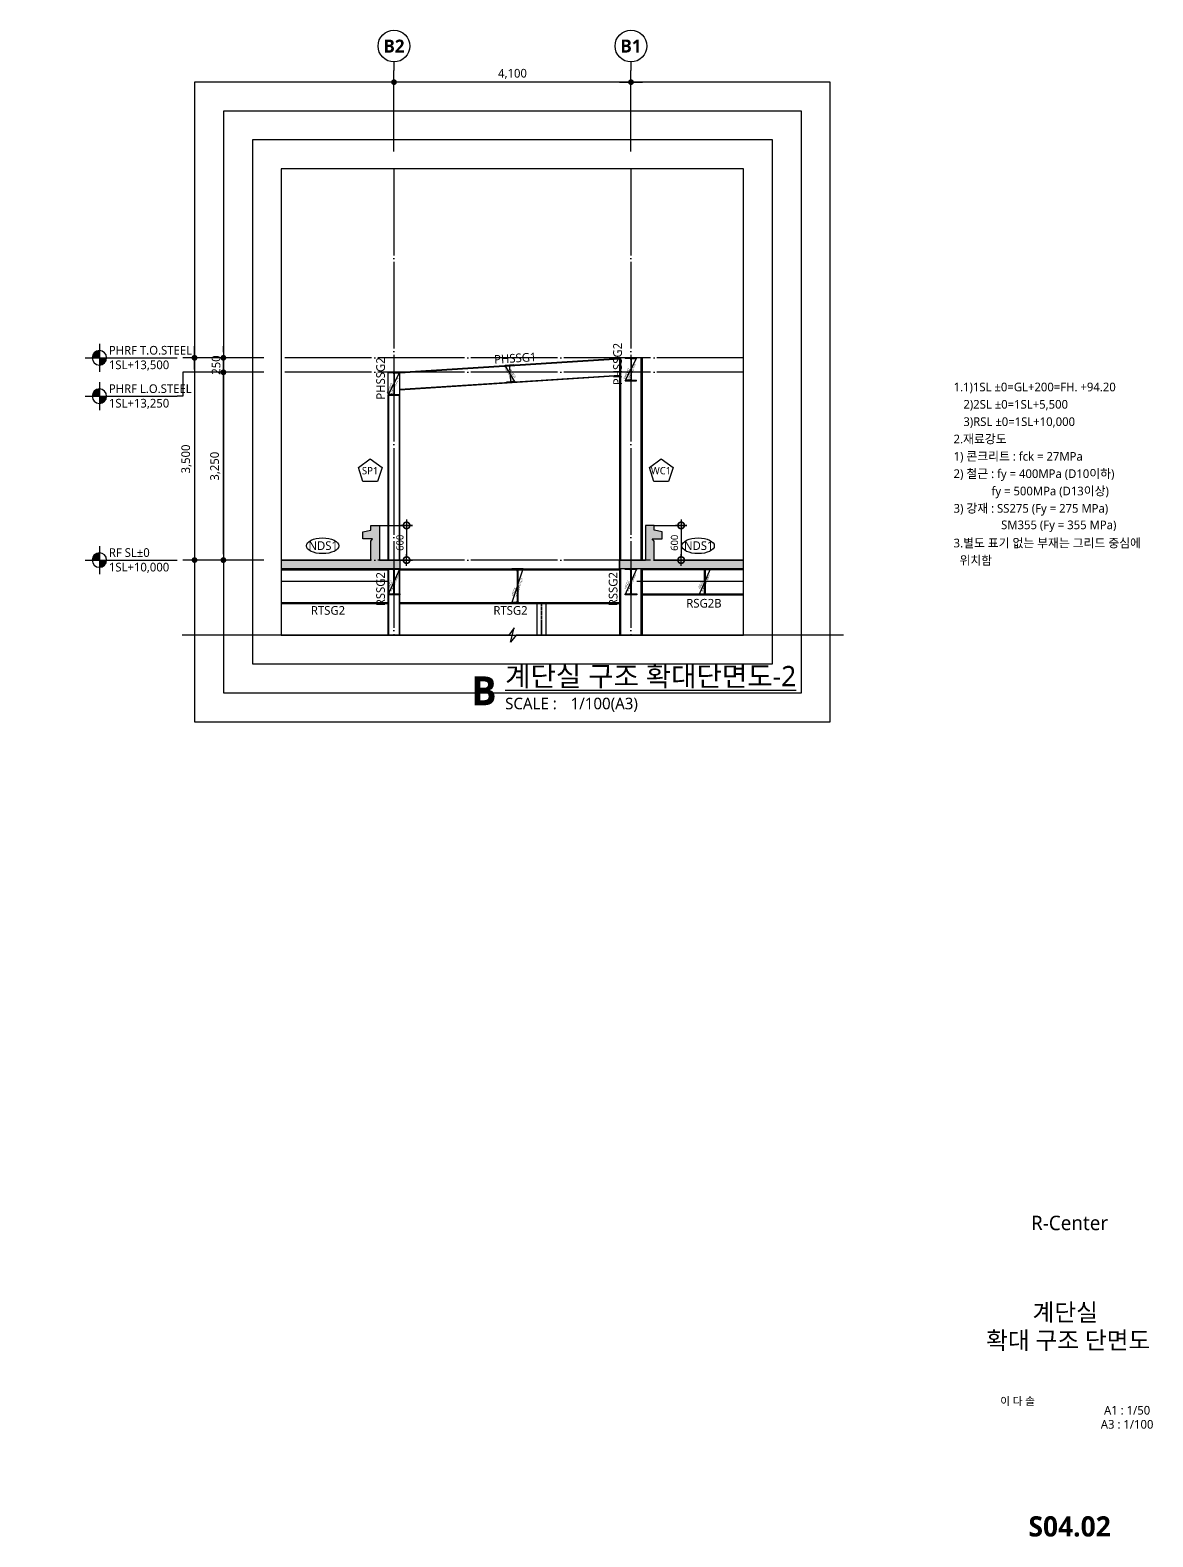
# Model space of a CAD drawing. Header units: millimetres. Extents: x 2325 to 82316, y 1250 to 28650.
# Drawn here: x 62891 to 82316, y 1469 to 27537 of the extents above; entities that cross this region are included whole.
import ezdxf
from ezdxf.enums import TextEntityAlignment as Align
from ezdxf.xclip import XClip

# ---------------------------------------------------------------- set-up
doc = ezdxf.new("R2010")
doc.units = ezdxf.units.MM
doc.header["$LTSCALE"] = 50
doc.header["$XCLIPFRAME"] = 0
doc.header["$PDMODE"] = 3
doc.linetypes.add('CEN-GAUN', pattern=[32.2, 30, -1, 0.2, -1])
doc.linetypes.add('HIDDEN', pattern=[0.375, 0.25, -0.125])
doc.layers.get('Defpoints').update_dxf_attribs({"color": 152})
for name, color, linetype in [('0-S-col', 4, 'Continuous'), ('01단열재', 251, 'Continuous'), ('09GIRDER', 2, 'Continuous'), ('3stl ele', 251, 'Continuous'), ('6방수', 6, 'Continuous'), ('A-CON', 2, 'Continuous'), ('A-ELE9', 9, 'Continuous'), ('AS-STEL-MAJR', 8, 'Continuous'), ('CEN', 1, 'CEN-GAUN'), ('DIM', 7, 'Continuous'), ('DIM-INT', 7, 'Continuous'), ('ELE-6', 6, 'Continuous'), ('HAT-254', 254, 'Continuous'), ('S-COL', 2, 'Continuous'), ('SEC-5', 6, 'Continuous'), ('SHT', 5, 'Continuous'), ('SYM', 6, 'Continuous'), ('SYM-BUB', 3, 'Continuous'), ('SYM-LEVEL', 7, 'Continuous'), ('TAG', 6, 'Continuous'), ('TEXT', 3, 'Continuous'), ('TITLE', 7, 'Continuous')]:
    doc.layers.add(name, color=color, linetype=linetype)
doc.layers.add('02Waste', color=171, linetype='Continuous', plot=False)
doc.styles.add('맑은고딕', font='malgun.ttf')
doc.styles.add('맑은고딕B', font='malgunbd.ttf')
doc.styles.add('스타일1', font='malgun.ttf')
doc.styles.add('스타일2', font='malgunbd.ttf')
doc.dimstyles.new('CJA-S-50', dxfattribs={"dimscale": 50, "dimtxt": 2.5, "dimasz": 1, "dimexe": 2, "dimexo": 3, "dimgap": 1, "dimtad": 1, "dimdec": 0, "dimzin": 1, "dimdsep": 46, "dimlunit": 6, "dimtxsty": '스타일1', "dimblk": 'GAUN-DOT', "dimcen": -2, "dimdle": 2, "dimclrd": 256, "dimclre": 256, "dimclrt": 3, "dimadec": 0, "dimazin": 0, "dimtfac": 1, "dimtdec": 0, "dimtix": 1, "dimtmove": 2, "dimatfit": 3, "dimldrblk": 'DOTSMALL', "dimfxl": 1, "dimtolj": 1, "dimtzin": 1, "dimarcsym": 0})
doc.dimstyles.new('GAUN-100', dxfattribs={"dimscale": 100, "dimtxt": 1.5, "dimasz": 1, "dimexe": 2, "dimexo": 3, "dimgap": 0.5, "dimtad": 1, "dimdec": 0, "dimzin": 1, "dimdsep": 46, "dimlunit": 6, "dimtxsty": '맑은고딕', "dimblk": 'CJDOT', "dimcen": 0.09, "dimdle": 1, "dimclrd": 256, "dimclre": 256, "dimclrt": 3, "dimadec": 0, "dimazin": 0, "dimtfac": 1, "dimtdec": 0, "dimtix": 1, "dimtmove": 2, "dimatfit": 3, "dimldrblk": 'CJDOT', "dimfxl": 1, "dimtolj": 1, "dimtzin": 1, "dimarcsym": 0})

# ---------------------------------------------------------------- blocks, each defined once
blk = doc.blocks.new('TITLE')
at = {"layer": 'TITLE', "style": '스타일1'}
for tag, height, p in [('동명칭', 6, (776.77, -457.26)), ('SCALE-A1', 3, (797.5, -522)), ('SCALE-A3', 3, (797.5, -527)), ('DATA', 3, (797.5, -540))]:
    blk.add_attdef(tag, text='', height=height, dxfattribs=at).set_placement(p, align=Align.MIDDLE)
for tag, height, p in [('TITLE1', 6, (776.5, -479.4)), ('TITLE4', 6, (776.5, -484.39)), ('TITLE2', 6, (776.5, -489)), ('TITLE5', 6, (776.5, -493.99)), ('TITLE3', 6, (776.5, -498.7)), ('NAME-1', 3, (760.16, -517.5)), ('NAME-2', 3, (760.16, -526.5)), ('A0.00', 7, (776.5, -561))]:
    blk.add_attdef(tag, text='', height=height, dxfattribs=at).set_placement(p, align=Align.MIDDLE_CENTER)
blk = doc.blocks.new('CJDOT')
blk.add_line((-2, 0), (2, 0))
at = {"const_width": 0.5}
blk.add_lwpolyline([(-0.25, 0, 1), (0.25, 0, 1)], format="xyb", close=True, dxfattribs=at)
blk = doc.blocks.new('*D215')
at = {"layer": 'Defpoints', "color": 0, "transparency": 16777216}
for p in [(67235, 21868), (65735, 18368), (67235, 18368)]:
    blk.add_point(p, dxfattribs=at)
at = {"layer": 'DIM', "lineweight": -2, "transparency": 16777216}
for p, q in [((66935, 21868), (65535, 21868)), ((65735, 21768), (65735, 18468)), ((66935, 18368), (65535, 18368))]:
    blk.add_line(p, q, dxfattribs=at)
at = {"layer": 'DIM', "lineweight": -2, "transparency": 16777216, "xscale": 100, "yscale": 100, "zscale": 100}
for p, rotation in [((65735, 21868), 90), ((65735, 18368), 270)]:
    blk.add_blockref('CJDOT', p, dxfattribs=dict(at, rotation=rotation))
at = {"layer": 'DIM', "color": 3, "transparency": 16777216, "insert": (65595, 20118), "char_height": 150, "attachment_point": 5, "rotation": 90, "style": '맑은고딕'}
blk.add_mtext('\\A1;3,500', dxfattribs=at)
blk = doc.blocks.new('*D216')
at = {"layer": 'Defpoints', "color": 0, "transparency": 16777216}
for p in [(66235, 21618), (67235, 21618), (67235, 18368)]:
    blk.add_point(p, dxfattribs=at)
at = {"layer": 'DIM', "lineweight": -2, "transparency": 16777216}
for p, q in [((66935, 21618), (66035, 21618)), ((66235, 18468), (66235, 21518)), ((66935, 18368), (66035, 18368))]:
    blk.add_line(p, q, dxfattribs=at)
at = {"layer": 'DIM', "lineweight": -2, "transparency": 16777216, "xscale": 100, "yscale": 100, "zscale": 100}
for p, rotation in [((66235, 21618), 90), ((66235, 18368), 270)]:
    blk.add_blockref('CJDOT', p, dxfattribs=dict(at, rotation=rotation))
at = {"layer": 'DIM', "color": 3, "transparency": 16777216, "insert": (66095, 19993), "char_height": 150, "attachment_point": 5, "rotation": 90, "style": '맑은고딕'}
blk.add_mtext('\\A1;3,250', dxfattribs=at)
blk = doc.blocks.new('LEVEL1')
at = {"layer": 'SYM-LEVEL'}
h = blk.add_hatch(color=6, dxfattribs=at)
edge = h.paths.add_edge_path()
edge.add_ellipse((4.87, 0), major_axis=(1.77, 1.77), ratio=1, start_angle=405, end_angle=495)
edge.add_line((2.37, 0), (4.87, 0))
edge.add_line((4.87, 0), (4.87, 2.5))
edge = h.paths.add_edge_path()
edge.add_ellipse((4.87, 0), major_axis=(1.77, 1.77), ratio=1, start_angle=225, end_angle=315)
edge.add_line((7.37, 0), (4.87, 0))
edge.add_line((4.87, 0), (4.87, -2.5))
at = {"layer": 'SYM-LEVEL', "color": 6}
for p, q in [((0, 0), (9.74, 0)), ((4.87, 4.87), (4.87, -4.87)), ((9.07, 0), (31.8, 0))]:
    blk.add_line(p, q, dxfattribs=at)
blk.add_ellipse((4.87, 0), major_axis=(1.77, 1.77), ratio=1, start_param=5.497787, end_param=11.780972, dxfattribs=at)
at = {"layer": 'SYM-LEVEL', "color": 3, "style": '스타일1'}
for tag, p in [('1층-바닥마감', (8.16, 1.11)), ('EL-+100', (8.16, -3.93))]:
    blk.add_attdef(tag, p, '', height=3, dxfattribs=at)
blk = doc.blocks.new('*D217')
at = {"layer": 'Defpoints', "color": 0, "transparency": 16777216}
for p in [(69186, 26637), (69186, 25137), (73286, 25137)]:
    blk.add_point(p, dxfattribs=at)
at = {"layer": 'DIM', "lineweight": -2, "transparency": 16777216}
for p, q in [((69186, 25437), (69186, 26837)), ((73186, 26637), (69286, 26637)), ((73286, 25437), (73286, 26837))]:
    blk.add_line(p, q, dxfattribs=at)
at = {"layer": 'DIM', "lineweight": -2, "transparency": 16777216, "xscale": 100, "yscale": 100, "zscale": 100, "rotation": 180}
blk.add_blockref('CJDOT', (69186, 26637), dxfattribs=at)
at = {"layer": 'DIM', "lineweight": -2, "transparency": 16777216, "xscale": 100, "yscale": 100, "zscale": 100}
blk.add_blockref('CJDOT', (73286, 26637), dxfattribs=at)
at = {"layer": 'DIM', "color": 3, "transparency": 16777216, "insert": (71236, 26778), "char_height": 150, "attachment_point": 5, "style": '맑은고딕'}
blk.add_mtext('\\A1;4,100', dxfattribs=at)
blk = doc.blocks.new('dwgtitle')
at = {"layer": 'SYM', "color": 3, "style": '스타일1'}
blk.add_text('SCALE :', height=4, dxfattribs=at).set_placement((12.25, -1.4))
for tag, p, height in [('%%UTITLE', (12.25, 6.59), 7), ('1/100', (34.89, -1.4), 4)]:
    blk.add_attdef(tag, p, '', height=height, dxfattribs=at)
at = {"layer": 'SYM', "color": 6, "style": '스타일2'}
blk.add_attdef('A', text='', height=10, dxfattribs=at).set_placement((4.89, 5), align=Align.MIDDLE)
blk = doc.blocks.new('*D218')
at = {"layer": 'Defpoints', "color": 0, "transparency": 16777216}
for p in [(67235, 21868), (66235, 21618), (67235, 21618)]:
    blk.add_point(p, dxfattribs=at)
at = {"layer": 'DIM', "lineweight": -2, "transparency": 16777216}
for p, q in [((66235, 21968), (66235, 22068)), ((66935, 21868), (66035, 21868)), ((66235, 21868), (66235, 21618)), ((66935, 21618), (66035, 21618)), ((66235, 21518), (66235, 21418))]:
    blk.add_line(p, q, dxfattribs=at)
at = {"layer": 'DIM', "lineweight": -2, "transparency": 16777216, "xscale": 100, "yscale": 100, "zscale": 100}
for p, rotation in [((66235, 21868), 270), ((66235, 21618), 90)]:
    blk.add_blockref('CJDOT', p, dxfattribs=dict(at, rotation=rotation))
at = {"layer": 'DIM', "color": 3, "transparency": 16777216, "insert": (66108, 21743), "char_height": 150, "attachment_point": 5, "rotation": 90, "style": '맑은고딕'}
blk.add_mtext('\\A1;250', dxfattribs=at)
blk = doc.blocks.new('NEW_BUB')
at = {"layer": 'SYM-BUB', "color": 6}
blk.add_line((0, 3), (0, 0), dxfattribs=at)
blk.add_circle((0, 8.5), 5.5, dxfattribs=at)
at = {"layer": 'SYM-BUB', "color": 3, "style": '스타일2'}
blk.add_attdef('X', text='', height=4.5, dxfattribs=at).set_placement((0, 8.5), align=Align.MIDDLE)
blk = doc.blocks.new('SG-rSSG2')
at = {"layer": '09GIRDER'}
blk.add_lwpolyline([(-100, -436), (-22, -436, 0.414214), (-4, -418), (-4, -32, 0.414214), (-22, -14), (-100, -14), (-100, 0), (100, 0), (100, -14), (22, -14, 0.414214), (4, -32), (4, -418, 0.414214), (22, -436), (100, -436), (100, -450), (-100, -450)], format="xyb", close=True, dxfattribs=at)
at = {"layer": 'Defpoints'}
blk.add_line((-100, -450), (100, 0), dxfattribs=at)
at = {"layer": 'Defpoints', "style": '스타일1'}
for s, height, p in [('rSSG2', 40, (-70, -276, 0)), ('H-450X200X9X14', 30, (14, -245))]:
    blk.add_text(s, height=height, rotation=66.0375, dxfattribs=at).set_placement(p, align=Align.MIDDLE_CENTER)
blk = doc.blocks.new('*U227')
for p, q in [((80, 385), (0, 385)), ((96, 369), (96, 27)), ((103, 369), (103, 27)), ((119, 385), (199, 385)), ((80, 11), (0, 11)), ((119, 11), (199, 11))]:
    blk.add_line(p, q)
for points in [[(199, 385), (199, 396), (0, 396), (0, 385)], [(0, 11), (0, 0), (199, 0), (199, 11)]]:
    blk.add_lwpolyline(points)
for centre, start, end in [((80, 369), 0, 90), ((119, 369), 90, 180), ((80, 27), 270, 0), ((119, 27), 180, 270)]:
    blk.add_arc(centre, 16, start, end)
blk = doc.blocks.new('SG-PHSSG2')
at = {"layer": 'Defpoints'}
blk.add_line((-100, -396), (100, 0), dxfattribs=at)
at = {"layer": '09GIRDER'}
blk.add_blockref('*U227', (-100, -396), dxfattribs=at)
at = {"layer": 'Defpoints', "style": '스타일1'}
for s, height, p in [('PHSSG2', 40, (-70, -276, 0)), ('H-396x199x7x11', 30, (14, -245))]:
    blk.add_text(s, height=height, rotation=66.0375, dxfattribs=at).set_placement(p, align=Align.MIDDLE_CENTER)
blk = doc.blocks.new('*U228')
for p, q in [((73, 583), (0, 583)), ((94, 561), (94, 39)), ((105, 561), (105, 39)), ((127, 583), (200, 583)), ((73, 17), (0, 17)), ((127, 17), (200, 17))]:
    blk.add_line(p, q)
for points in [[(200, 583), (200, 600), (0, 600), (0, 583)], [(0, 17), (0, 0), (200, 0), (200, 17)]]:
    blk.add_lwpolyline(points)
for centre, start, end in [((73, 561), 0, 90), ((127, 561), 90, 180), ((73, 39), 270, 0), ((127, 39), 180, 270)]:
    blk.add_arc(centre, 22, start, end)
blk = doc.blocks.new('dddbbsdfd구조')
at = {"layer": 'HAT-254'}
h = blk.add_hatch(color=256, dxfattribs=at)
h.dxf.hatch_style = 1
h.paths.add_polyline_path([(233855.8, 129398.4), (234205.8, 129398.4), (234205.8, 129248.4), (214955.8, 129248.4), (214955.8, 129398.4), (215055.8, 129398.4), (215055.8, 129898.4), (215205.8, 129898.4), (215205.8, 129818.4), (215345.8, 129788.4), (215345.8, 129668.4), (215175.8, 129668.4), (215205.8, 129628.4), (215205.8, 129398.4), (233705.8, 129398.4), (233705.8, 129728.4), (233735.8, 129768.4), (233565.8, 129768.4), (233565.8, 129888.4), (233705.8, 129918.4), (233705.8, 129998.4), (233855.8, 129998.4)])
h = blk.add_hatch(color=256, dxfattribs=at)
h.dxf.hatch_style = 1
h.paths.add_polyline_path([(238005.8, 129248.4), (238005.8, 129398.4), (238455.8, 129398.4), (238455.8, 129998.4), (238605.8, 129998.4), (238605.8, 129918.4), (238745.8, 129888.4), (238745.8, 129768.4), (238575.8, 129768.4), (238605.8, 129728.4), (238605.8, 129398.4), (244740.8, 129398.4), (244740.8, 129728.4), (244770.8, 129768.4), (244600.8, 129768.4), (244600.8, 129888.4), (244740.8, 129918.4), (244740.8, 129998.4), (244890.8, 129998.4), (244890.8, 129398.4), (245334.8, 129398.4), (245334.8, 129248.4)])
at = {"layer": '0-S-col', "color": 8}
for points in [[(238105.8, 132898.4), (238005.8, 132898.4), (238005.8, 119447.4), (238405.8, 119447.4), (238405.8, 129248.4)], [(238105.8, 132898.4), (238026.8, 132898.4), (238026.8, 129398.4)], [(238405.8, 129398.4), (238405.8, 132898.4), (238305.8, 132898.4)], [(238384.8, 129398.4), (238384.8, 132898.4), (238305.8, 132898.4)], [(234006.3, 132266.4), (234005.8, 132648.4)], [(234205.8, 129398.4), (234205.8, 132648.4), (234005.8, 132648.4)], [(234005.8, 129398.4), (234006.3, 132252.4)], [(234017.8, 129398.4), (234018.3, 132252.4)], [(234194.3, 132252.4), (234193.8, 129398.4)], [(234005.8, 126527.5), (234005.8, 129248.4)], [(234017.8, 126528.7), (234017.8, 129248.4)], [(234193.8, 129248.4), (234193.8, 126538)], [(234205.8, 126539.2), (234205.8, 129248.4)], [(238026.8, 129248.4), (238026.8, 119447.4), (238384.8, 119447.4), (238384.8, 129248.4)]]:
    blk.add_lwpolyline(points, dxfattribs=at)
blk.add_lwpolyline([(236580.8, 128648.4), (236730.8, 128648.4), (236730.8, 126698.4), (236580.8, 126698.4)], close=True, dxfattribs=at)
at = {"layer": '01단열재'}
for points in [[(234005.8, 129028.4), (231230.3, 129028.4)], [(241206.3, 129028.4), (238305.8, 129028.4)]]:
    blk.add_lwpolyline(points, dxfattribs=at)
at = {"layer": '3stl ele'}
blk.add_line((233865.8, 129398.4), (233955.8, 129398.4), dxfattribs=at)
blk.add_line((233865.8, 129398.4), (233955.8, 129398.4), dxfattribs=at)
at = {"layer": '6방수', "ltscale": 0.3}
blk.add_lwpolyline([(233655.8, 129398.4), (215220.8, 129398.4), (215210.8, 129408.4), (215210.8, 129630), (215182.1, 129668.4)], dxfattribs=at)
at = {"layer": 'A-CON'}
for points in [[(233855.8, 129398.4), (234205.8, 129398.4), (234205.8, 129248.4), (214955.8, 129248.4), (214955.8, 129398.4), (215055.8, 129398.4), (215055.8, 129898.4), (215205.8, 129898.4), (215205.8, 129818.4), (215345.8, 129788.4), (215345.8, 129668.4), (215175.8, 129668.4), (215205.8, 129628.4), (215205.8, 129398.4), (233705.8, 129398.4)], [(238605.8, 129398.4), (244740.8, 129398.4), (244740.8, 129728.4), (244770.8, 129768.4), (244600.8, 129768.4), (244600.8, 129888.4), (244740.8, 129918.4), (244740.8, 129998.4), (244890.8, 129998.4), (244890.8, 129398.4), (245334.8, 129398.4), (245334.8, 129248.4), (238005.8, 129248.4)], [(238005.8, 129248.4), (238005.8, 129398.4), (238455.8, 129398.4)]]:
    blk.add_lwpolyline(points, dxfattribs=at)
at = {"layer": 'A-ELE9', "color": 251}
for p, q in [((227906.6, 129231.4), (234005.8, 129231.4)), ((234205.8, 129231.4), (238005.8, 129231.4)), ((238405.8, 129234.4), (244955.8, 129234.4)), ((238405.8, 128812.4), (244955.8, 128812.4)), ((228355.8, 128665.4), (234005.8, 128665.4)), ((234205.8, 128665.4), (238005.8, 128665.4))]:
    blk.add_line(p, q, dxfattribs=at)
at = {"layer": 'A-ELE9'}
for p, q in [((234205.8, 129248.4), (238005.8, 129248.4)), ((238405.8, 128798.4), (244955.8, 128798.4)), ((228355.8, 128648.4), (234005.8, 128648.4)), ((234205.8, 128648.4), (238005.8, 128648.4))]:
    blk.add_line(p, q, dxfattribs=at)
at = {"layer": 'AS-STEL-MAJR'}
for points in [[(234205.2, 132647.4), (238005.8, 132892)], [(234205.2, 132638.4), (238005.8, 132882.9)], [(234205.8, 132355.9), (238005.8, 132600.4)], [(234205.8, 132346.8), (238005.8, 132591.3)]]:
    blk.add_lwpolyline(points, dxfattribs=at)
at = {"layer": 'CEN'}
for p, q in [((234105.8, 138444.5), (234105.8, 117294.2)), ((238205.8, 138444.5), (238205.8, 117294.2)), ((269155.8, 132898.4), (204155.8, 132898.4)), ((269155.8, 132648.4), (204155.8, 132648.4)), ((269155.8, 129398.4), (204155.8, 129398.4))]:
    blk.add_line(p, q, dxfattribs=at)
at = {"layer": 'Defpoints'}
for p, q in [((236201.3, 132475.2), (236032.3, 132765)), ((236143.8, 128652.4), (236342.8, 129248.4)), ((239384.5, 128798.4), (239584.5, 129248.4))]:
    blk.add_line(p, q, dxfattribs=at)
for points in [[(236201.3, 132475.2), (236200.7, 132484.2), (236142.1, 132480.4, -0.4142136), (236128.3, 132492.6), (236111.8, 132748.1, -0.4142136), (236124, 132761.9), (236182.6, 132765.6), (236182, 132774.6), (236032.3, 132765), (236032.9, 132756), (236091.5, 132759.8, -0.4142136), (236105.3, 132747.6), (236121.8, 132492.2, -0.4142136), (236109.6, 132478.4), (236051, 132474.6), (236051.6, 132465.6)], [(239384.5, 128812.4), (239462, 128812.4, 0.4142136), (239480, 128830.4), (239480, 129216.4, 0.4142136), (239462, 129234.4), (239384.5, 129234.4), (239384.5, 129248.4), (239584.5, 129248.4), (239584.5, 129234.4), (239507, 129234.4, 0.4142136), (239489, 129216.4), (239489, 128830.4, 0.4142136), (239507, 128812.4), (239584.5, 128812.4), (239584.5, 128798.4), (239384.5, 128798.4)]]:
    blk.add_lwpolyline(points, format="xyb", close=True, dxfattribs=at)
at = {"layer": 'ELE-6'}
blk.add_line((237980.8, 129398.4), (237855.8, 129398.4), dxfattribs=at)
at = {"layer": 'HAT-254', "color": 251, "linetype": 'HIDDEN'}
for p, q in [((236652.8, 128648.4), (236652.8, 126698.4)), ((236658.8, 128648.4), (236658.8, 126698.4))]:
    blk.add_line(p, q, dxfattribs=at)
at = {"layer": 'S-COL'}
for points in [[(233705.8, 129398.4), (233705.8, 129728.4), (233735.8, 129768.4), (233565.8, 129768.4), (233565.8, 129888.4), (233705.8, 129918.4), (233705.8, 129998.4), (233855.8, 129998.4), (233855.8, 129398.4)], [(238605.8, 129398.4), (238605.8, 129728.4), (238575.8, 129768.4), (238745.8, 129768.4), (238745.8, 129888.4), (238605.8, 129918.4), (238605.8, 129998.4), (238455.8, 129998.4), (238455.8, 129398.4)]]:
    blk.add_lwpolyline(points, dxfattribs=at)
at = {"layer": 'SEC-5'}
blk.add_line((244740.8, 129398.4), (238605.8, 129398.4), dxfattribs=at)
at = {"layer": 'Defpoints'}
blk.add_blockref('*U228', (236143.3, 128648.4), dxfattribs=at)
at = {"layer": 'S-COL'}
for name, p in [('SG-PHSSG2', (238205.8, 132898.4)), ('SG-PHSSG2', (234105.8, 132648.4)), ('SG-rSSG2', (234105.8, 129248.4)), ('SG-rSSG2', (238205.8, 129248.4))]:
    blk.add_blockref(name, p, dxfattribs=at)
at = {"layer": 'Defpoints', "style": '스타일1'}
for s, height, rotation, p in [('H-300X150X6.5X9', 30, 300.24652, (236098.3, 132614.3)), ('phSSG1', 40, 300.24652, (236156.9, 132629.5, 0)), ('H-600x200x11x17', 30, 71.53622, (236272.8, 128926.2)), ('rSG2B', 40, 66.03751, (239414.8, 128972.2, 0)), ('H-450X200X9X14', 30, 66.03751, (239498.1, 129003.7)), ('rTSG2', 40, 71.53622, (236183.1, 128847.8, 0))]:
    blk.add_text(s, height=height, rotation=rotation, dxfattribs=at).set_placement(p, align=Align.MIDDLE_CENTER)
blk = doc.blocks.new('GAUN-DOT')
at = {"linetype": 'ByBlock'}
for p, q in [((2, 0), (-2, 0)), ((0, -2), (0, 2))]:
    blk.add_line(p, q, dxfattribs=at)
at = {"const_width": 2.25}
blk.add_lwpolyline([(0, 0.28125, 1), (0, -0.28125, 1)], format="xyb", close=True, dxfattribs=at)
blk = doc.blocks.new('*D229')
at = {"layer": 'Defpoints', "color": 0, "transparency": 16777216}
for p in [(68786, 18968), (68786, 18368), (69404, 18368)]:
    blk.add_point(p, dxfattribs=at)
at = {"layer": 'DIM-INT', "lineweight": -2, "transparency": 16777216}
for p, q in [((68936, 18968), (69504, 18968)), ((69404, 18918), (69404, 18418)), ((68936, 18368), (69504, 18368))]:
    blk.add_line(p, q, dxfattribs=at)
at = {"layer": 'DIM-INT', "lineweight": -2, "transparency": 16777216, "xscale": 50, "yscale": 50, "zscale": 50}
for p, rotation in [((69404, 18968), 90), ((69404, 18368), 270)]:
    blk.add_blockref('GAUN-DOT', p, dxfattribs=dict(at, rotation=rotation))
at = {"layer": 'DIM-INT', "color": 3, "transparency": 16777216, "insert": (69289, 18668), "char_height": 125, "attachment_point": 5, "rotation": 90, "style": '스타일1'}
blk.add_mtext('\\A1;600', dxfattribs=at)
blk = doc.blocks.new('_DotSmall')
at = {"color": 0, "linetype": 'ByBlock', "const_width": 0.5}
blk.add_lwpolyline([(-0.0625, 0, 1), (0.0625, 0, 1)], format="xyb", close=True, dxfattribs=at)
blk = doc.blocks.new('*D230')
at = {"layer": 'Defpoints', "color": 0, "transparency": 16777216}
for p in [(73536, 18968), (73536, 18368), (74154, 18368)]:
    blk.add_point(p, dxfattribs=at)
at = {"layer": 'DIM-INT', "lineweight": -2, "transparency": 16777216}
for p, q in [((73686, 18968), (74254, 18968)), ((74154, 18918), (74154, 18418)), ((73686, 18368), (74254, 18368))]:
    blk.add_line(p, q, dxfattribs=at)
at = {"layer": 'DIM-INT', "lineweight": -2, "transparency": 16777216, "xscale": 50, "yscale": 50, "zscale": 50}
for p, rotation in [((74154, 18968), 90), ((74154, 18368), 270)]:
    blk.add_blockref('GAUN-DOT', p, dxfattribs=dict(at, rotation=rotation))
at = {"layer": 'DIM-INT', "color": 3, "transparency": 16777216, "insert": (74039, 18668), "char_height": 125, "attachment_point": 5, "rotation": 90, "style": '스타일1'}
blk.add_mtext('\\A1;600', dxfattribs=at)

msp = doc.modelspace()

# ---------------------------------------------------------------- linework, layer by layer
at = {"layer": '02Waste'}
for points in [[(65735.389, 15570.752), (76735.389, 15570.752), (76735.389, 26637.2), (65735.389, 26637.2)], [(66235.389, 16070.752), (76235.389, 16070.752), (76235.389, 26137.2), (66235.389, 26137.2)], [(66735.389, 16570.752), (75735.389, 16570.752), (75735.389, 25637.2), (66735.389, 25637.2)], [(67235.389, 17070.752), (75235.389, 17070.752), (75235.389, 25137.2), (67235.389, 25137.2)]]:
    msp.add_lwpolyline(points, close=True, dxfattribs=at)
at = {"layer": 'SYM'}
msp.add_lwpolyline([(76965.017, 17070.752), (71297.413, 17070.752), (71204.139, 16945.752), (71266.639, 17195.752), (71172.889, 17070.752), (65522.16, 17070.752)], dxfattribs=at)
for centre in [(67950.809, 18615.42), (74447.992, 18615.42)]:
    msp.add_ellipse(centre, major_axis=(280.384, 0), ratio=0.485294118, dxfattribs=at)
at = {"layer": 'SYM-LEVEL', "color": 6}
for p, q in [((66035.389, 21618.147), (65535.389, 21618.147)), ((65535.389, 21618.147), (65535.389, 21203.951)), ((65535.389, 21203.951), (65435.389, 21203.951))]:
    msp.add_line(p, q, dxfattribs=at)
at = {"layer": 'TAG', "color": 6, "ltscale": 0.2, "elevation": 0}
for points in [[(68775.882, 20120), (68980.629, 19971.244), (68902.423, 19730.55), (68649.342, 19730.55), (68571.136, 19971.244)], [(73808.932, 20120), (74013.678, 19971.244), (73935.472, 19730.55), (73682.392, 19730.55), (73604.186, 19971.244)]]:
    msp.add_lwpolyline(points, close=True, dxfattribs=at)

# ---------------------------------------------------------------- block references
ref = msp.add_blockref('dddbbsdfd구조', (-164920.142, -111030.214))
XClip(ref).set_block_clipping_path([(232155.531008494, 128100.966), (240155.531008494, 136167.4144981058)])
at = {"layer": 'SYM'}
ref = msp.add_blockref('dwgtitle', (70496.784, 15856.599), dxfattribs=dict(at, xscale=50.00000000004174, yscale=50.00000000004174, zscale=50.00000000004174))
ref.add_attrib('%%UTITLE', '%%u계단실 구조 확대단면도-2', (71109.139, 16186.099), dxfattribs={"color": 3, "height": 350, "style": '스타일1'})
ref.add_attrib('1/100', '1/100(A3)', (72241.447, 15786.741), dxfattribs={"color": 3, "height": 200, "style": '스타일1'})
ref.add_attrib('A', 'B', dxfattribs={"color": 6, "height": 500, "style": '맑은고딕B'}).set_placement((70741.519, 16106.599), align=Align.MIDDLE)
at = {"layer": 'SYM-BUB'}
ref = msp.add_blockref('NEW_BUB', (69185.69, 26837.2), dxfattribs=dict(at, xscale=50.00000000004174, yscale=50.00000000004174, zscale=50.00000000004174))
ref.add_attrib('X', 'B2', dxfattribs={"color": 3, "height": 225, "style": '맑은고딕B'}).set_placement((69185.69, 27262.2), align=Align.MIDDLE)
ref = msp.add_blockref('NEW_BUB', (73285.69, 26837.2), dxfattribs=dict(at, xscale=50.00000000004174, yscale=50.00000000004174, zscale=50.00000000004174))
ref.add_attrib('X', 'B1', dxfattribs={"color": 3, "height": 225, "style": '맑은고딕B'}).set_placement((73285.69, 27262.2), align=Align.MIDDLE)
at = {"layer": 'SYM-LEVEL', "xscale": 50.00000000004174, "yscale": 50.00000000004174, "zscale": 50.00000000004174}
for p, values in [((63845.339, 21868.147), {'EL-+100': '1SL+13,500', '1층-바닥마감': 'PHRF T.O.STEEL'}), ((63845.339, 21203.951), {'EL-+100': '1SL+13,250', '1층-바닥마감': 'PHRF L.O.STEEL'}), ((63845.339, 18368.147), {'EL-+100': '1SL+10,000', '1층-바닥마감': 'RF SL±0'})]:
    msp.add_blockref('LEVEL1', p, dxfattribs=at).add_auto_attribs(values)
at = {"layer": 'TEXT'}
ref = msp.add_blockref('TITLE', (42050.485, -0.121), dxfattribs=dict(at, xscale=50, yscale=50, zscale=50))
ref.add_attrib('TITLE2', '계단실 ', dxfattribs={"layer": 'SHT', "color": 4, "height": 300, "style": '맑은고딕B'}).set_placement((80850.499, 5354.185), align=Align.MIDDLE_CENTER)
ref.add_attrib('TITLE3', '확대 구조 단면도', dxfattribs={"layer": 'SHT', "color": 4, "height": 300, "style": '맑은고딕B'}).set_placement((80850.499, 4868.954), align=Align.MIDDLE_CENTER)
ref.add_attrib('NAME-1', '이 다 솔', dxfattribs={"color": 3, "height": 135, "style": '맑은고딕'}).set_placement((79675.485, 3816.51), align=Align.MIDDLE_LEFT)
ref.add_attrib('SCALE-A1', 'A1 : 1/50', dxfattribs={"layer": 'SHT', "color": 3, "height": 150, "style": '맑은고딕'}).set_placement((81870.039, 3658.47), align=Align.MIDDLE)
ref.add_attrib('SCALE-A3', 'A3 : 1/100', dxfattribs={"layer": 'SHT', "color": 3, "height": 150, "style": '맑은고딕'}).set_placement((81870.039, 3415.264), align=Align.MIDDLE)
ref.add_attrib('A0.00', 'S04.02', dxfattribs={"layer": 'SHT', "color": 4, "height": 350, "style": '맑은고딕B'}).set_placement((80875.485, 1649.879), align=Align.MIDDLE_CENTER)

# ---------------------------------------------------------------- texts
at = {"layer": 'S-COL', "color": 3, "style": '스타일1'}
for s, p in [('SP1', (68773.147, 19915.317, -512400)), ('WC1', (73806.196, 19915.317, -512400))]:
    msp.add_text(s, height=126, dxfattribs=at).set_placement(p, align=Align.MIDDLE_CENTER)
at = {"layer": 'SYM', "color": 3, "style": '스타일1'}
for p in [(67961.184, 18618.215), (74458.367, 18618.215)]:
    msp.add_text('NDS1', height=150, dxfattribs=at).set_placement(p, align=Align.MIDDLE_CENTER)
at = {"layer": 'TEXT', "color": 3, "style": '스타일1'}
msp.add_text('PHSSG1', height=150, rotation=3.6814691, dxfattribs=at).set_placement((70923.714, 21764.582))
at = {"layer": 'TEXT', "color": 2, "style": '스타일1'}
for s, p in [('PHSSG2', (73128.298, 21394.496)), ('PHSSG2', (69028.9, 21144.496)), ('RSSG2', (69028.9, 17570.45)), ('RSSG2', (73051.915, 17570.45))]:
    msp.add_text(s, height=150, rotation=90, dxfattribs=at).set_placement(p)
at = {"layer": 'TEXT', "style": '스타일1'}
for s, p in [('1.1)1SL %%P0=GL+200=FH. +94.20', (78868.01, 21243.145)), ('2)2SL %%P0=1SL+5,500', (79037.312, 20943.145)), ('3)RSL %%P0=1SL+10,000', (79037.312, 20643.145)), ('2.재료강도', (78868.01, 20343.145)), ('1) 콘크리트 : fck = 27MPa', (78868.01, 20043.145)), ('2) 철근 : fy = 400MPa (D10이하)', (78868.01, 19743.145)), ('         fy = 500MPa (D13이상)', (79066.512, 19443.145)), ('3) 강재 : SS275 (Fy = 275 MPa)', (78868.01, 19143.145)), ('SM355 (Fy = 355 MPa)', (79690.776, 18857.962)), ('3.별도 표기 없는 부재는 그리드 중심에', (78868.01, 18543.145)), ('  위치함', (78868.01, 18243.145))]:
    msp.add_text(s, height=150, dxfattribs=at).set_placement(p, align=Align.BOTTOM_LEFT)
at = {"layer": 'TEXT', "color": 3, "style": '스타일1'}
for s, p in [('RTSG2', (67749.034, 17422.684)), ('RTSG2', (70905.843, 17422.684)), ('RSG2B', (74243.314, 17546.349))]:
    msp.add_text(s, height=150, dxfattribs=at).set_placement(p)
at = {"layer": 'TEXT', "style": '스타일1'}
msp.add_text('R-Center', height=250, dxfattribs=at).set_placement((80875, 6900), align=Align.MIDDLE_CENTER)

# ---------------------------------------------------------------- dimensions: what is measured, and where the dimension line sits
at = {"layer": 'DIM'}
dim = msp.add_linear_dim(base=(69185.69, 26637.2), p1=(73285.69, 25137.2), p2=(69185.69, 25137.2), dimstyle='GAUN-100', dxfattribs=at)
dim.commit()
dim.dimension.update_dxf_attribs({"geometry": '*D217', "text_midpoint": (71235.69, 26777.689)})
for base, p1, p2, angle, picture, middle in [((65735.389, 18368.147), (67235.389, 21868.147), (67235.389, 18368.147), 90, '*D215', (65595.307, 20118.147)), ((66235.389, 21618.147), (67235.389, 18368.147), (67235.389, 21618.147), 270, '*D216', (66095.307, 19993.147))]:
    dim = msp.add_linear_dim(base=base, p1=p1, p2=p2, angle=angle, dimstyle='GAUN-100', dxfattribs=at)
    dim.commit()
    dim.dimension.update_dxf_attribs({"geometry": picture, "text_midpoint": middle})
dim = msp.add_linear_dim(base=(66235.389, 21618.147), p1=(67235.389, 21868.147), p2=(67235.389, 21618.147), angle=90, dimstyle='GAUN-100', override={"dimscale": 100, "dimtxt": 1.5, "dimasz": 1, "dimexe": 2, "dimexo": 3, "dimgap": 0.5, "dimtad": 1, "dimjust": 0, "dimtih": 0, "dimtoh": 0, "dimdec": 0, "dimlfac": 1, "dimrnd": 0, "dimzin": 1, "dimdsep": 46, "dimlunit": 6, "dimpost": '', "dimblk": 'CJDOT', "dimsah": 0, "dimtsz": 0, "dimcen": 0.09, "dimdle": 1, "dimse1": 0, "dimse2": 0, "dimsd1": 0, "dimsd2": 0, "dimclrd": 256, "dimclre": 256, "dimclrt": 3, "dimaunit": 0, "dimadec": 0, "dimazin": 0, "dimtol": 0, "dimlim": 0, "dimtp": 0, "dimtm": 0, "dimtfac": 1, "dimtdec": 0, "dimtix": 1, "dimtofl": 1, "dimtmove": 2, "dimatfit": 3, "dimldrblk": 'CJDOT', "dimfxl": 1, "dimfxlon": 0, "dimtvp": 0, "dimtfill": 0, "dimtfillclr": 0, "dimfrac": 0, "dimtolj": 1, "dimtzin": 1, "dimlwd": 65534, "dimlwe": 65534, "dimarcsym": 0}, dxfattribs=at)
dim.commit()
dim.dimension.update_dxf_attribs({"geometry": '*D218', "text_midpoint": (66107.892, 21743.147)})
at = {"layer": 'DIM-INT'}
for base, p1, p2, picture, middle in [((69403.89, 18368.147), (68785.69, 18968.147), (68785.69, 18368.147), '*D229', (69289.309, 18668.147)), ((74153.89, 18368.147), (73535.69, 18968.147), (73535.69, 18368.147), '*D230', (74039.309, 18668.147))]:
    dim = msp.add_linear_dim(base=base, p1=p1, p2=p2, angle=90, dimstyle='CJA-S-50', dxfattribs=at)
    dim.commit()
    dim.dimension.update_dxf_attribs({"geometry": picture, "text_midpoint": middle})

doc.saveas('drawing.dxf')
